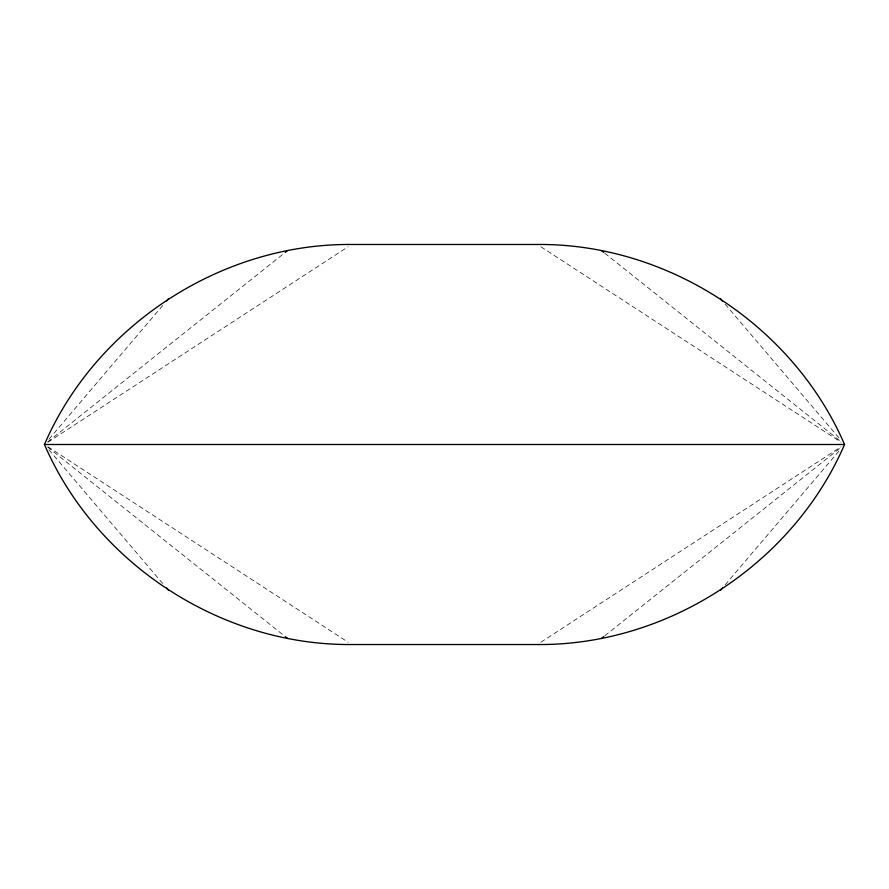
<?xml version="1.0" encoding="UTF-8"?>
<svg xmlns="http://www.w3.org/2000/svg" width="889" height="889" viewBox="0 0 889 889"><rect width="100%" height="100%" fill="white"/><g stroke="black" fill="none" stroke-linecap="round" stroke-linejoin="round"><path stroke-width="0.67" stroke-dasharray="4.45 3.33" d="M48.939 439.222L163.854 304.16M725.146 584.84L840.061 449.778M47.706 441.9L284.147 253.265M604.853 635.735L841.294 447.1M47.939 442.222L348.132 246.753M540.868 642.247L841.061 446.778M540.868 246.753L841.061 442.222M47.939 446.778L348.132 642.247M604.853 253.265L841.294 441.9M47.706 447.1L284.147 635.735M725.146 304.16L840.061 439.222M48.939 449.778L163.854 584.84"/><path stroke-width="1.33" d="M44.45 444.5C96.034 325.052 221.517 243.342 351.622 244.475L537.378 244.475C667.483 243.342 792.966 325.052 844.55 444.5C792.966 563.948 667.483 645.658 537.378 644.525L351.622 644.525C221.517 645.658 96.034 563.948 44.45 444.5L844.55 444.5M166.543 301.004L168.343 298.893M720.657 590.107L722.457 587.996M285.225 252.398L287.391 250.676M601.609 638.324L603.775 636.602M601.609 250.676L603.775 252.398M285.225 636.602L287.391 638.324M720.657 298.893L722.457 301.004M166.543 587.996L168.343 590.107"/></g></svg>
